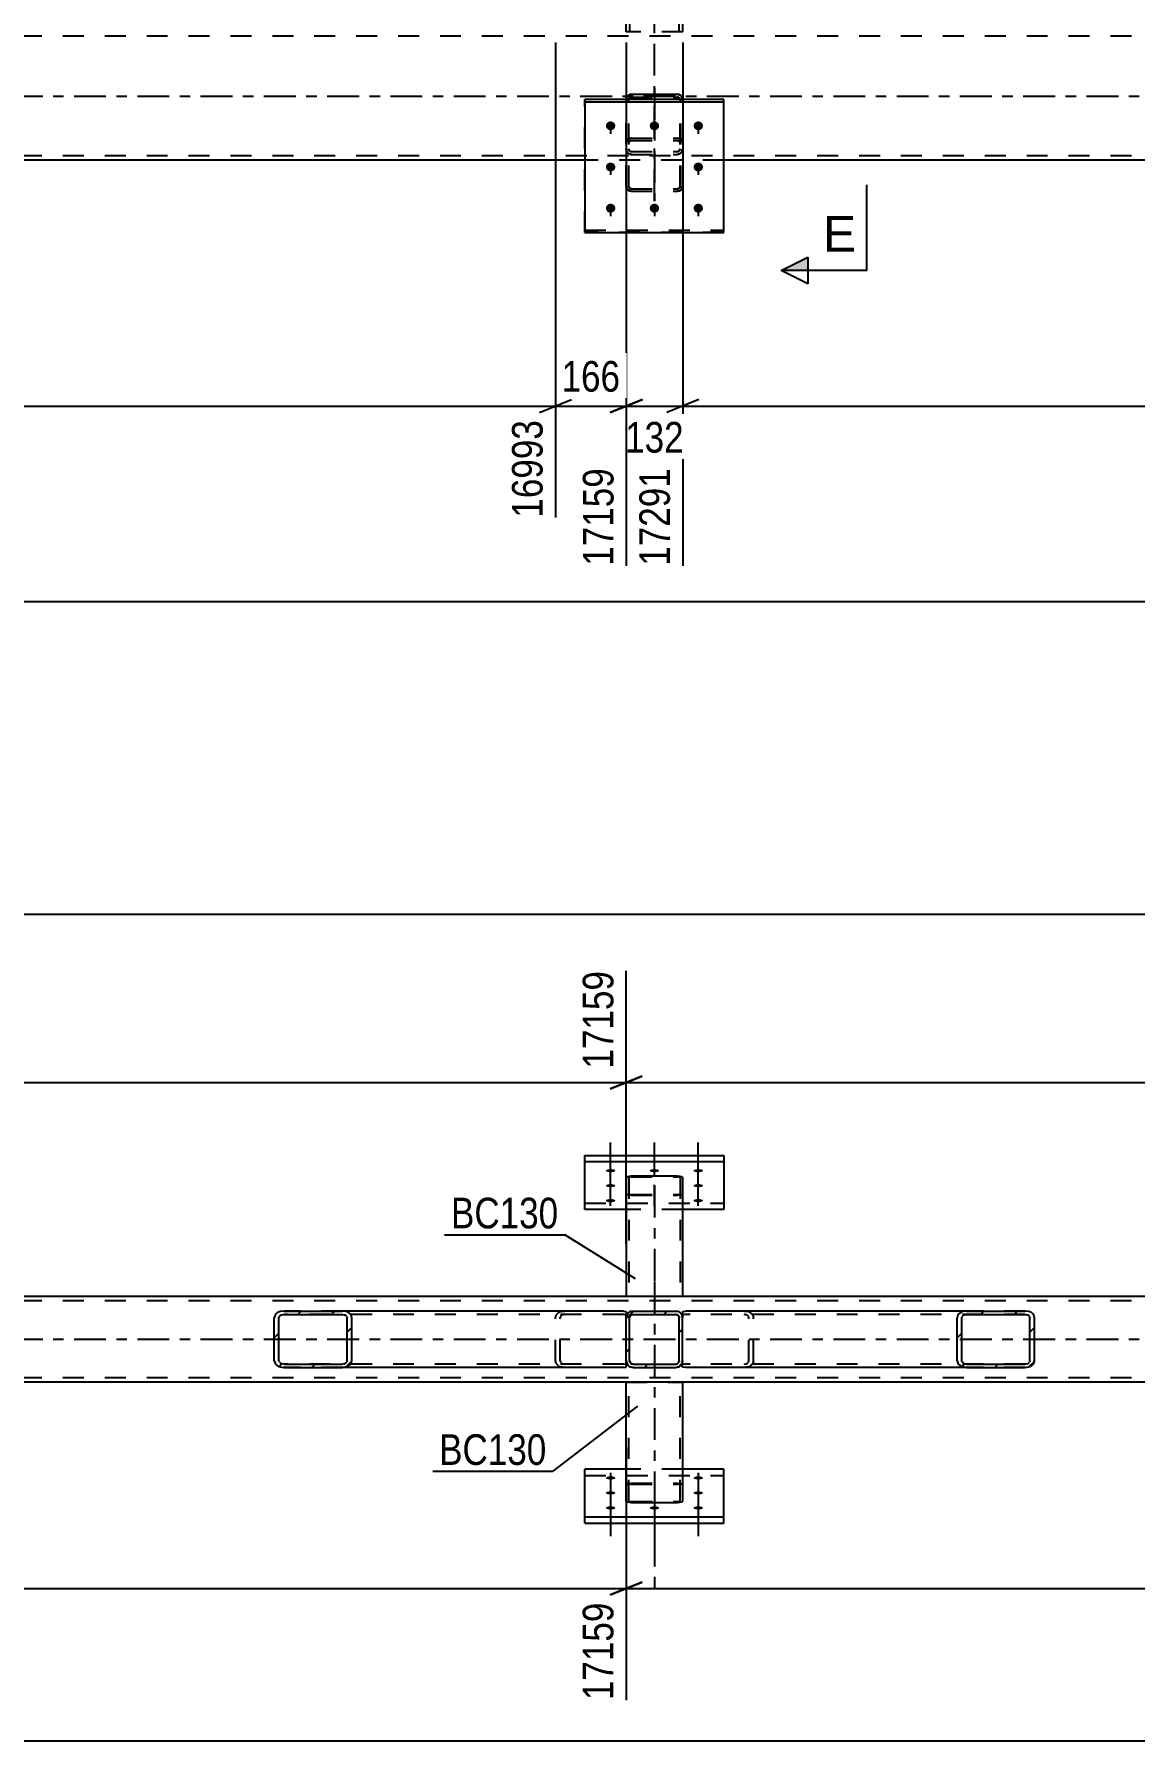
# Model space of a CAD drawing. Header units: millimetres. Extents: x 0 to 1189, y 0 to 841.
# Drawn here: x 651.2 to 754.2, y 390.1 to 549.8 of the extents above; entities that cross this region are included whole.
import ezdxf

# ---------------------------------------------------------------- set-up
doc = ezdxf.new("R2010")
doc.units = ezdxf.units.MM
doc.linetypes.add('DXK_LINE_DOT2', pattern=[3.9198, 1.9599, -1.9599])
doc.linetypes.add('DXK_LINE_DOT3', pattern=[5.9187, 2.979, -0.9799, 0.9799, -0.9799])
doc.styles.add('Arial', font='ARIAL.TTF', dxfattribs={"height": 0.2})
doc.styles.add('Arial Narrow', font='ARIALN.TTF', dxfattribs={"height": 0.2})

# ---------------------------------------------------------------- blocks, each defined once
blk = doc.blocks.new('Part-761551702-4803 - 4748')
at = {"color": 7, "linetype": 'DXK_LINE_DOT2'}
for p, q in [((702.77, 531.27), (702.77, 543.71)), ((715.77, 543.71), (702.77, 543.71)), ((702.77, 543.49), (715.77, 543.49)), ((715.77, 531.27), (715.77, 543.71)), ((702.77, 531.49), (715.77, 531.49)), ((715.77, 531.27), (702.77, 531.27))]:
    blk.add_line(p, q, dxfattribs=at)
blk = doc.blocks.new('Bolt-761551702-4804 - 4748')
at = {"color": 1, "linetype": 'DXK_LINE_DOT2'}
for p, q in [((705.17, 541.63), (705.17, 540.5)), ((709.27, 541.63), (709.27, 540.5)), ((713.37, 541.63), (713.37, 540.5)), ((705.17, 537.78), (705.17, 536.64)), ((713.37, 537.78), (713.37, 536.64)), ((705.17, 533.93), (705.17, 532.79)), ((709.27, 533.93), (709.27, 532.79)), ((713.37, 533.93), (713.37, 532.79))]:
    blk.add_line(p, q, dxfattribs=at)
blk = doc.blocks.new('Bolt-761551702-4825 - 4748')
at = {"linetype": 'Continuous'}
for points in [[(705.17, 541.65), (705.27, 541.64), (705.35, 541.61), (705.43, 541.57), (705.5, 541.51), (705.55, 541.44), (705.59, 541.36), (705.61, 541.28), (705.61, 541.19), (705.59, 541.11), (705.55, 541.03), (705.5, 540.96), (705.43, 540.9), (705.35, 540.86), (705.27, 540.83), (705.17, 540.82), (705.08, 540.83), (704.99, 540.86), (704.91, 540.9), (704.85, 540.96), (704.79, 541.03), (704.76, 541.11), (704.74, 541.19), (704.74, 541.28), (704.76, 541.36), (704.79, 541.44), (704.85, 541.51), (704.91, 541.57), (704.99, 541.61), (705.08, 541.64)], [(709.27, 541.65), (709.37, 541.64), (709.45, 541.61), (709.53, 541.57), (709.6, 541.51), (709.65, 541.44), (709.69, 541.36), (709.71, 541.28), (709.71, 541.19), (709.69, 541.11), (709.65, 541.03), (709.6, 540.96), (709.53, 540.9), (709.45, 540.86), (709.37, 540.83), (709.27, 540.82), (709.18, 540.83), (709.09, 540.86), (709.01, 540.9), (708.95, 540.96), (708.89, 541.03), (708.86, 541.11), (708.84, 541.19), (708.84, 541.28), (708.86, 541.36), (708.89, 541.44), (708.95, 541.51), (709.01, 541.57), (709.09, 541.61), (709.18, 541.64)], [(713.37, 541.65), (713.47, 541.64), (713.55, 541.61), (713.63, 541.57), (713.7, 541.51), (713.75, 541.44), (713.79, 541.36), (713.81, 541.28), (713.81, 541.19), (713.79, 541.11), (713.75, 541.03), (713.7, 540.96), (713.63, 540.9), (713.55, 540.86), (713.47, 540.83), (713.37, 540.82), (713.28, 540.83), (713.19, 540.86), (713.11, 540.9), (713.05, 540.96), (712.99, 541.03), (712.96, 541.11), (712.94, 541.19), (712.94, 541.28), (712.96, 541.36), (712.99, 541.44), (713.05, 541.51), (713.11, 541.57), (713.19, 541.61), (713.28, 541.64)], [(705.17, 537.79), (705.27, 537.79), (705.35, 537.76), (705.43, 537.72), (705.5, 537.66), (705.55, 537.59), (705.59, 537.51), (705.61, 537.42), (705.61, 537.34), (705.59, 537.25), (705.55, 537.17), (705.5, 537.1), (705.43, 537.05), (705.35, 537), (705.27, 536.98), (705.17, 536.97), (705.08, 536.98), (704.99, 537), (704.91, 537.05), (704.85, 537.1), (704.79, 537.17), (704.76, 537.25), (704.74, 537.34), (704.74, 537.42), (704.76, 537.51), (704.79, 537.59), (704.85, 537.66), (704.91, 537.72), (704.99, 537.76), (705.08, 537.79)], [(713.37, 537.79), (713.47, 537.79), (713.55, 537.76), (713.63, 537.72), (713.7, 537.66), (713.75, 537.59), (713.79, 537.51), (713.81, 537.42), (713.81, 537.34), (713.79, 537.25), (713.75, 537.17), (713.7, 537.1), (713.63, 537.05), (713.55, 537), (713.47, 536.98), (713.37, 536.97), (713.28, 536.98), (713.19, 537), (713.11, 537.05), (713.05, 537.1), (712.99, 537.17), (712.96, 537.25), (712.94, 537.34), (712.94, 537.42), (712.96, 537.51), (712.99, 537.59), (713.05, 537.66), (713.11, 537.72), (713.19, 537.76), (713.28, 537.79)], [(705.17, 533.94), (705.27, 533.93), (705.35, 533.91), (705.43, 533.86), (705.5, 533.81), (705.55, 533.74), (705.59, 533.66), (705.61, 533.57), (705.61, 533.49), (705.59, 533.4), (705.55, 533.32), (705.5, 533.25), (705.43, 533.19), (705.35, 533.15), (705.27, 533.12), (705.17, 533.12), (705.08, 533.12), (704.99, 533.15), (704.91, 533.19), (704.85, 533.25), (704.79, 533.32), (704.76, 533.4), (704.74, 533.49), (704.74, 533.57), (704.76, 533.66), (704.79, 533.74), (704.85, 533.81), (704.91, 533.86), (704.99, 533.91), (705.08, 533.93)], [(709.27, 533.94), (709.37, 533.93), (709.45, 533.91), (709.53, 533.86), (709.6, 533.81), (709.65, 533.74), (709.69, 533.66), (709.71, 533.57), (709.71, 533.49), (709.69, 533.4), (709.65, 533.32), (709.6, 533.25), (709.53, 533.19), (709.45, 533.15), (709.37, 533.12), (709.27, 533.12), (709.18, 533.12), (709.09, 533.15), (709.01, 533.19), (708.95, 533.25), (708.89, 533.32), (708.86, 533.4), (708.84, 533.49), (708.84, 533.57), (708.86, 533.66), (708.89, 533.74), (708.95, 533.81), (709.01, 533.86), (709.09, 533.91), (709.18, 533.93)], [(713.37, 533.94), (713.47, 533.93), (713.55, 533.91), (713.63, 533.86), (713.7, 533.81), (713.75, 533.74), (713.79, 533.66), (713.81, 533.57), (713.81, 533.49), (713.79, 533.4), (713.75, 533.32), (713.7, 533.25), (713.63, 533.19), (713.55, 533.15), (713.47, 533.12), (713.37, 533.12), (713.28, 533.12), (713.19, 533.15), (713.11, 533.19), (713.05, 533.25), (712.99, 533.32), (712.96, 533.4), (712.94, 533.49), (712.94, 533.57), (712.96, 533.66), (712.99, 533.74), (713.05, 533.81), (713.11, 533.86), (713.19, 533.91), (713.28, 533.93)]]:
    blk.add_hatch(color=1, dxfattribs=at).paths.add_polyline_path(points)
at = {"color": 1, "linetype": 'Continuous'}
for p, q in [((705.17, 541.63), (705.17, 540.5)), ((709.27, 541.63), (709.27, 540.5)), ((713.37, 541.63), (713.37, 540.5)), ((705.17, 537.78), (705.17, 536.64)), ((713.37, 537.78), (713.37, 536.64)), ((705.17, 533.93), (705.17, 532.79)), ((709.27, 533.93), (709.27, 532.79)), ((713.37, 533.93), (713.37, 532.79))]:
    blk.add_line(p, q, dxfattribs=at)
blk = doc.blocks.new('Part-761551702-4835 - 4748')
at = {"color": 7, "linetype": 'DXK_LINE_DOT3'}
blk.add_line((709.27, 544.8), (709.27, 534.18), dxfattribs=at)
at = {"color": 7, "linetype": 'DXK_LINE_DOT2'}
for p, q in [((706.63, 543.67), (706.64, 543.71)), ((706.63, 535.57), (706.63, 543.67)), ((706.89, 543.77), (706.87, 543.67)), ((706.87, 535.57), (706.87, 543.67)), ((706.94, 543.86), (706.89, 543.77)), ((707.02, 543.91), (706.94, 543.86)), ((707.11, 543.93), (707.02, 543.91)), ((707.11, 543.93), (711.43, 543.93)), ((711.53, 543.91), (711.43, 543.93)), ((711.6, 543.86), (711.53, 543.91)), ((711.66, 543.77), (711.6, 543.86)), ((711.67, 543.67), (711.66, 543.77)), ((711.67, 535.57), (711.67, 543.67)), ((711.91, 543.71), (711.91, 543.67)), ((711.91, 535.57), (711.91, 543.67)), ((706.67, 539.8), (706.63, 539.63)), ((706.77, 539.95), (706.67, 539.8)), ((706.93, 540.05), (706.77, 539.95)), ((706.87, 539.63), (706.89, 539.72)), ((706.89, 539.72), (706.94, 539.79)), ((707.11, 540.08), (706.93, 540.05)), ((706.94, 539.79), (707.02, 539.84)), ((707.02, 539.84), (707.11, 539.86)), ((707.11, 540.08), (711.43, 540.08)), ((707.11, 539.86), (711.43, 539.86)), ((711.62, 540.05), (711.43, 540.08)), ((711.43, 539.86), (711.53, 539.84)), ((711.53, 539.84), (711.6, 539.79)), ((711.6, 539.79), (711.66, 539.72)), ((711.77, 539.95), (711.62, 540.05)), ((711.66, 539.72), (711.67, 539.63)), ((711.88, 539.8), (711.77, 539.95)), ((711.91, 539.63), (711.88, 539.8)), ((706.67, 538.88), (706.63, 539.08)), ((706.87, 539.08), (706.89, 538.98)), ((706.89, 538.98), (706.94, 538.9)), ((707.11, 538.57), (706.93, 538.61)), ((706.94, 538.9), (707.02, 538.84)), ((707.02, 538.84), (707.11, 538.82)), ((707.11, 538.82), (711.43, 538.82)), ((707.11, 538.57), (711.43, 538.57)), ((711.43, 538.82), (711.53, 538.84)), ((711.62, 538.61), (711.43, 538.57)), ((711.53, 538.84), (711.6, 538.9)), ((711.6, 538.9), (711.66, 538.98)), ((711.66, 538.98), (711.67, 539.08)), ((711.91, 539.08), (711.88, 538.88)), ((706.63, 535.57), (706.67, 535.4)), ((706.67, 535.4), (706.77, 535.25)), ((706.77, 535.25), (706.93, 535.15)), ((706.89, 535.48), (706.87, 535.57)), ((706.94, 535.41), (706.89, 535.48)), ((706.93, 535.15), (707.11, 535.12)), ((707.02, 535.36), (706.94, 535.41)), ((707.11, 535.35), (707.02, 535.36)), ((707.11, 535.35), (711.43, 535.35)), ((707.11, 535.12), (711.43, 535.12)), ((711.53, 535.36), (711.43, 535.35)), ((711.43, 535.12), (711.62, 535.15)), ((711.6, 535.41), (711.53, 535.36)), ((711.66, 535.48), (711.6, 535.41)), ((711.62, 535.15), (711.77, 535.25)), ((711.67, 535.57), (711.66, 535.48)), ((711.77, 535.25), (711.88, 535.4)), ((711.88, 535.4), (711.91, 535.57))]:
    blk.add_line(p, q, dxfattribs=at)
at = {"color": 2, "linetype": 'Continuous'}
for p, q in [((706.64, 543.71), (706.67, 543.87)), ((706.93, 544.15), (707.11, 544.19)), ((707.11, 544.19), (711.43, 544.19)), ((711.43, 544.19), (711.62, 544.15)), ((711.88, 543.87), (711.91, 543.71))]:
    blk.add_line(p, q, dxfattribs=at)
for centre, start, end in [((707.13, 543.69), 114.32, 159.2417), ((711.41, 543.69), 20.7583, 65.68)]:
    blk.add_arc(centre, 0.496, start, end, dxfattribs=at)
at = {"color": 7, "linetype": 'DXK_LINE_DOT2'}
for centre, start, end in [((707.13, 539.06), 200.7583, 245.68), ((711.41, 539.06), 294.32, 339.2417)]:
    blk.add_arc(centre, 0.496, start, end, dxfattribs=at)
blk = doc.blocks.new('Part-761551702-4836 - 4748')
at = {"color": 7, "linetype": 'DXK_LINE_DOT3'}
blk.add_line((709.27, 534.18), (709.27, 544.8), dxfattribs=at)
at = {"color": 7, "linetype": 'DXK_LINE_DOT2'}
for p, q in [((706.67, 543.87), (706.63, 543.67)), ((706.63, 535.57), (706.63, 543.67)), ((706.87, 543.67), (706.89, 543.77)), ((706.87, 535.57), (706.87, 543.67)), ((706.89, 543.77), (706.94, 543.86)), ((707.11, 544.19), (706.93, 544.15)), ((706.94, 543.86), (707.02, 543.91)), ((707.02, 543.91), (707.11, 543.93)), ((707.11, 544.19), (711.43, 544.19)), ((707.11, 543.93), (711.43, 543.93)), ((711.62, 544.15), (711.43, 544.19)), ((711.43, 543.93), (711.53, 543.91)), ((711.53, 543.91), (711.6, 543.86)), ((711.6, 543.86), (711.66, 543.77)), ((711.66, 543.77), (711.67, 543.67)), ((711.67, 535.57), (711.67, 543.67)), ((711.91, 543.67), (711.88, 543.87)), ((711.91, 535.57), (711.91, 543.67)), ((706.63, 539.63), (706.67, 539.8)), ((706.67, 539.8), (706.77, 539.95)), ((706.77, 539.95), (706.93, 540.05)), ((706.89, 539.72), (706.87, 539.63)), ((706.94, 539.79), (706.89, 539.72)), ((706.93, 540.05), (707.11, 540.08)), ((707.02, 539.84), (706.94, 539.79)), ((707.11, 539.86), (707.02, 539.84)), ((707.11, 540.08), (711.43, 540.08)), ((707.11, 539.86), (711.43, 539.86)), ((711.43, 540.08), (711.62, 540.05)), ((711.53, 539.84), (711.43, 539.86)), ((711.6, 539.79), (711.53, 539.84)), ((711.66, 539.72), (711.6, 539.79)), ((711.62, 540.05), (711.77, 539.95)), ((711.67, 539.63), (711.66, 539.72)), ((711.77, 539.95), (711.88, 539.8)), ((711.88, 539.8), (711.91, 539.63)), ((706.63, 539.08), (706.67, 538.88)), ((706.89, 538.98), (706.87, 539.08)), ((706.94, 538.9), (706.89, 538.98)), ((706.93, 538.61), (707.11, 538.57)), ((707.02, 538.84), (706.94, 538.9)), ((707.11, 538.82), (707.02, 538.84)), ((707.11, 538.82), (711.43, 538.82)), ((707.11, 538.57), (711.43, 538.57)), ((711.53, 538.84), (711.43, 538.82)), ((711.43, 538.57), (711.62, 538.61)), ((711.6, 538.9), (711.53, 538.84)), ((711.66, 538.98), (711.6, 538.9)), ((711.67, 539.08), (711.66, 538.98)), ((711.88, 538.88), (711.91, 539.08)), ((706.67, 535.4), (706.63, 535.57)), ((706.77, 535.25), (706.67, 535.4)), ((706.93, 535.15), (706.77, 535.25)), ((706.87, 535.57), (706.89, 535.48)), ((706.89, 535.48), (706.94, 535.41)), ((707.11, 535.12), (706.93, 535.15)), ((706.94, 535.41), (707.02, 535.36)), ((707.02, 535.36), (707.11, 535.34)), ((707.11, 535.34), (711.43, 535.34)), ((707.11, 535.12), (711.43, 535.12)), ((711.43, 535.34), (711.53, 535.36)), ((711.62, 535.15), (711.43, 535.12)), ((711.53, 535.36), (711.6, 535.41)), ((711.6, 535.41), (711.66, 535.48)), ((711.77, 535.25), (711.62, 535.15)), ((711.66, 535.48), (711.67, 535.57)), ((711.88, 535.4), (711.77, 535.25)), ((711.91, 535.57), (711.88, 535.4))]:
    blk.add_line(p, q, dxfattribs=at)
for centre, start, end in [((707.13, 543.69), 114.3199, 159.2417), ((711.41, 543.69), 20.7583, 65.6801), ((707.13, 539.06), 200.7583, 245.6801), ((711.41, 539.06), 294.3199, 339.2417)]:
    blk.add_arc(centre, 0.496, start, end, dxfattribs=at)
blk = doc.blocks.new('Part-761551702-4839 - 4748')
at = {"color": 2, "linetype": 'Continuous'}
for p, q in [((715.77, 543.71), (702.77, 543.71)), ((702.77, 543.71), (702.77, 531.27)), ((702.77, 543.49), (715.77, 543.49)), ((715.77, 531.27), (715.77, 543.71)), ((702.77, 531.27), (715.77, 531.27))]:
    blk.add_line(p, q, dxfattribs=at)
at = {"color": 7, "linetype": 'DXK_LINE_DOT2'}
blk.add_line((702.77, 531.49), (715.77, 531.49), dxfattribs=at)
blk = doc.blocks.new('Part-761551702-4982 - 4748')
at = {"color": 7, "linetype": 'DXK_LINE_DOT3'}
blk.add_line((709.28, 540.02), (709.28, 675.62), dxfattribs=at)
at = {"color": 7, "linetype": 'DXK_LINE_DOT2'}
for p, q in [((711.92, 665.62), (706.64, 665.62)), ((706.64, 664.96), (706.64, 665.62)), ((706.96, 550.02), (706.96, 665.62)), ((711.6, 550.02), (711.6, 665.62)), ((711.92, 664.96), (711.92, 665.62)), ((706.64, 550.02), (706.64, 550.68)), ((711.92, 550.02), (706.64, 550.02)), ((711.92, 550.02), (711.92, 550.68))]:
    blk.add_line(p, q, dxfattribs=at)
at = {"color": 2, "linetype": 'Continuous'}
for p, q in [((706.64, 550.68), (706.64, 664.96)), ((711.92, 550.68), (711.92, 664.96))]:
    blk.add_line(p, q, dxfattribs=at)
blk = doc.blocks.new('Part-761551702-5098 - 4748')
at = {"color": 7, "linetype": 'DXK_LINE_DOT2'}
for p, q in [((1028.28, 549.62), (98.63, 549.62)), ((1028.28, 538.42), (98.63, 538.42)), ((715.77, 538.02), (702.77, 538.02))]:
    blk.add_line(p, q, dxfattribs=at)
at = {"color": 7, "linetype": 'DXK_LINE_DOT3'}
blk.add_line((98.63, 544.02), (1028.28, 544.02), dxfattribs=at)
at = {"color": 2, "linetype": 'Continuous'}
for p, q in [((702.77, 538.02), (475.78, 538.02)), ((942.78, 538.02), (715.77, 538.02))]:
    blk.add_line(p, q, dxfattribs=at)
blk = doc.blocks.new('Part-761551702-3608 - 3599')
at = {"color": 7, "linetype": 'DXK_LINE_DOT3'}
blk.add_line((709.27, 433.11), (709.27, 403.94), dxfattribs=at)
at = {"color": 2, "linetype": 'Continuous'}
for p, q in [((706.63, 412.6), (706.63, 423.71)), ((711.91, 423.71), (711.91, 412.6)), ((706.67, 412.54), (706.63, 412.6)), ((706.77, 412.48), (706.67, 412.54)), ((706.93, 412.45), (706.77, 412.48)), ((707.11, 412.43), (706.93, 412.45)), ((707.11, 412.43), (711.43, 412.43)), ((711.62, 412.45), (711.43, 412.43)), ((711.77, 412.48), (711.62, 412.45)), ((711.88, 412.54), (711.77, 412.48)), ((711.91, 412.6), (711.88, 412.54))]:
    blk.add_line(p, q, dxfattribs=at)
at = {"color": 7, "linetype": 'DXK_LINE_DOT2'}
for p, q in [((706.63, 423.71), (711.91, 423.71)), ((706.87, 412.6), (706.87, 423.71)), ((711.67, 412.6), (711.67, 423.71)), ((706.63, 414.08), (706.67, 414.14)), ((706.67, 414.14), (706.77, 414.19)), ((706.77, 414.19), (706.93, 414.23)), ((706.89, 414.11), (706.87, 414.08)), ((706.94, 414.13), (706.89, 414.11)), ((706.93, 414.23), (707.11, 414.24)), ((707.02, 414.15), (706.94, 414.13)), ((707.11, 414.16), (707.02, 414.15)), ((707.11, 414.24), (711.43, 414.24)), ((707.11, 414.16), (711.43, 414.16)), ((711.43, 414.24), (711.62, 414.23)), ((711.52, 414.15), (711.43, 414.16)), ((711.6, 414.13), (711.52, 414.15)), ((711.6, 414.13), (711.62, 414.13)), ((711.62, 414.23), (711.77, 414.19)), ((711.62, 414.13), (711.65, 414.11)), ((711.67, 414.08), (711.65, 414.11)), ((711.77, 414.19), (711.88, 414.14)), ((711.88, 414.14), (711.91, 414.08)), ((706.87, 412.6), (706.89, 412.57)), ((706.89, 412.57), (706.94, 412.54)), ((706.94, 412.54), (707.02, 412.52)), ((707.02, 412.52), (707.11, 412.52)), ((707.11, 412.52), (711.43, 412.52)), ((711.43, 412.52), (711.52, 412.52)), ((711.52, 412.52), (711.6, 412.54)), ((711.6, 412.54), (711.65, 412.57)), ((711.65, 412.57), (711.67, 412.6))]:
    blk.add_line(p, q, dxfattribs=at)
blk = doc.blocks.new('Part-761551702-3737 - 3599')
at = {"color": 2, "linetype": 'Continuous'}
for p, q in [((1023.48, 431.71), (98.63, 431.71)), ((1023.48, 423.71), (98.63, 423.71))]:
    blk.add_line(p, q, dxfattribs=at)
at = {"color": 7, "linetype": 'DXK_LINE_DOT2'}
for p, q in [((1028.28, 431.31), (98.63, 431.31)), ((1028.28, 424.11), (98.63, 424.11))]:
    blk.add_line(p, q, dxfattribs=at)
at = {"color": 7, "linetype": 'DXK_LINE_DOT3'}
blk.add_line((98.63, 427.71), (1028.28, 427.71), dxfattribs=at)
blk = doc.blocks.new('Bolt-761551702-3647 - 3599')
at = {"linetype": 'Continuous'}
for points in [[(705.17, 443.64), (705.26, 443.63), (705.35, 443.62), (705.43, 443.61), (705.5, 443.59), (705.55, 443.56), (705.59, 443.53), (705.61, 443.5), (705.61, 443.47), (705.59, 443.44), (705.55, 443.41), (705.5, 443.39), (705.43, 443.36), (705.35, 443.35), (705.26, 443.34), (705.17, 443.34), (705.08, 443.34), (704.99, 443.35), (704.91, 443.36), (704.85, 443.39), (704.79, 443.41), (704.75, 443.44), (704.74, 443.47), (704.74, 443.5), (704.75, 443.53), (704.79, 443.56), (704.85, 443.59), (704.91, 443.61), (704.99, 443.62), (705.08, 443.63)], [(709.27, 443.64), (709.36, 443.63), (709.45, 443.62), (709.53, 443.61), (709.6, 443.59), (709.65, 443.56), (709.69, 443.53), (709.71, 443.5), (709.71, 443.47), (709.69, 443.44), (709.65, 443.41), (709.6, 443.39), (709.53, 443.36), (709.45, 443.35), (709.36, 443.34), (709.27, 443.34), (709.18, 443.34), (709.09, 443.35), (709.01, 443.36), (708.95, 443.39), (708.89, 443.41), (708.85, 443.44), (708.84, 443.47), (708.84, 443.5), (708.85, 443.53), (708.89, 443.56), (708.95, 443.59), (709.01, 443.61), (709.09, 443.62), (709.18, 443.63)], [(713.37, 443.64), (713.46, 443.63), (713.55, 443.62), (713.63, 443.61), (713.7, 443.59), (713.75, 443.56), (713.79, 443.53), (713.81, 443.5), (713.81, 443.47), (713.79, 443.44), (713.75, 443.41), (713.7, 443.39), (713.63, 443.36), (713.55, 443.35), (713.46, 443.34), (713.37, 443.34), (713.28, 443.34), (713.19, 443.35), (713.11, 443.36), (713.05, 443.39), (712.99, 443.41), (712.95, 443.44), (712.94, 443.47), (712.94, 443.5), (712.95, 443.53), (712.99, 443.56), (713.05, 443.59), (713.11, 443.61), (713.19, 443.62), (713.28, 443.63)], [(705.17, 442.23), (705.26, 442.23), (705.35, 442.22), (705.43, 442.21), (705.5, 442.18), (705.55, 442.16), (705.59, 442.13), (705.61, 442.1), (705.61, 442.07), (705.59, 442.04), (705.55, 442.01), (705.5, 441.98), (705.43, 441.96), (705.35, 441.95), (705.26, 441.94), (705.17, 441.93), (705.08, 441.94), (704.99, 441.95), (704.91, 441.96), (704.85, 441.98), (704.79, 442.01), (704.75, 442.04), (704.74, 442.07), (704.74, 442.1), (704.75, 442.13), (704.79, 442.16), (704.85, 442.18), (704.91, 442.21), (704.99, 442.22), (705.08, 442.23)], [(705.17, 440.83), (705.26, 440.83), (705.35, 440.82), (705.43, 440.8), (705.5, 440.78), (705.55, 440.76), (705.59, 440.73), (705.61, 440.7), (705.61, 440.67), (705.59, 440.63), (705.55, 440.61), (705.5, 440.58), (705.43, 440.56), (705.35, 440.54), (705.26, 440.53), (705.17, 440.53), (705.08, 440.53), (704.99, 440.54), (704.91, 440.56), (704.85, 440.58), (704.79, 440.61), (704.75, 440.63), (704.74, 440.67), (704.74, 440.7), (704.75, 440.73), (704.79, 440.76), (704.85, 440.78), (704.91, 440.8), (704.99, 440.82), (705.08, 440.83)], [(713.37, 442.23), (713.46, 442.23), (713.55, 442.22), (713.63, 442.21), (713.7, 442.18), (713.75, 442.16), (713.79, 442.13), (713.81, 442.1), (713.81, 442.07), (713.79, 442.04), (713.75, 442.01), (713.7, 441.98), (713.63, 441.96), (713.55, 441.95), (713.46, 441.94), (713.37, 441.93), (713.28, 441.94), (713.19, 441.95), (713.11, 441.96), (713.05, 441.98), (712.99, 442.01), (712.95, 442.04), (712.94, 442.07), (712.94, 442.1), (712.95, 442.13), (712.99, 442.16), (713.05, 442.18), (713.11, 442.21), (713.19, 442.22), (713.28, 442.23)], [(713.37, 440.83), (713.46, 440.83), (713.55, 440.82), (713.63, 440.8), (713.7, 440.78), (713.75, 440.76), (713.79, 440.73), (713.81, 440.7), (713.81, 440.67), (713.79, 440.63), (713.75, 440.61), (713.7, 440.58), (713.63, 440.56), (713.55, 440.54), (713.46, 440.53), (713.37, 440.53), (713.28, 440.53), (713.19, 440.54), (713.11, 440.56), (713.05, 440.58), (712.99, 440.61), (712.95, 440.63), (712.94, 440.67), (712.94, 440.7), (712.95, 440.73), (712.99, 440.76), (713.05, 440.78), (713.11, 440.8), (713.19, 440.82), (713.28, 440.83)]]:
    blk.add_hatch(color=1, dxfattribs=at).paths.add_polyline_path(points)
at = {"color": 1, "linetype": 'Continuous'}
for p, q in [((705.17, 443), (705.17, 446.12)), ((709.27, 443), (709.27, 446.12)), ((713.37, 443), (713.37, 446.12)), ((705.17, 441.59), (705.17, 444.71)), ((713.37, 441.59), (713.37, 444.71)), ((705.17, 440.19), (705.17, 443.31)), ((713.37, 440.19), (713.37, 443.31))]:
    blk.add_line(p, q, dxfattribs=at)
at = {"color": 1, "linetype": 'DXK_LINE_DOT2'}
blk.add_line((709.27, 440.19), (709.27, 443.31), dxfattribs=at)
blk = doc.blocks.new('Part-761551702-3648 - 3599')
at = {"color": 2, "linetype": 'Continuous'}
for p, q in [((702.77, 439.86), (702.77, 444.91)), ((702.77, 444.91), (715.77, 444.91)), ((715.77, 444.31), (702.77, 444.31)), ((715.77, 444.91), (715.77, 439.86)), ((706.63, 439.86), (702.77, 439.86)), ((715.77, 439.86), (711.91, 439.86))]:
    blk.add_line(p, q, dxfattribs=at)
at = {"color": 7, "linetype": 'DXK_LINE_DOT2'}
for p, q in [((702.77, 440.46), (715.77, 440.46)), ((711.91, 439.86), (706.63, 439.86))]:
    blk.add_line(p, q, dxfattribs=at)
blk = doc.blocks.new('Bolt-761551702-3654 - 3599')
at = {"linetype": 'Continuous'}
for points in [[(705.17, 414.59), (705.08, 414.59), (704.99, 414.6), (704.91, 414.62), (704.85, 414.64), (704.79, 414.66), (704.75, 414.69), (704.74, 414.72), (704.74, 414.75), (704.75, 414.79), (704.79, 414.81), (704.85, 414.84), (704.91, 414.86), (704.99, 414.88), (705.08, 414.89), (705.17, 414.89), (705.26, 414.89), (705.35, 414.88), (705.43, 414.86), (705.5, 414.84), (705.55, 414.81), (705.59, 414.79), (705.61, 414.75), (705.61, 414.72), (705.59, 414.69), (705.55, 414.66), (705.5, 414.64), (705.43, 414.62), (705.35, 414.6), (705.26, 414.59)], [(713.37, 414.59), (713.28, 414.59), (713.19, 414.6), (713.11, 414.62), (713.05, 414.64), (712.99, 414.66), (712.95, 414.69), (712.94, 414.72), (712.94, 414.75), (712.95, 414.79), (712.99, 414.81), (713.05, 414.84), (713.11, 414.86), (713.19, 414.88), (713.28, 414.89), (713.37, 414.89), (713.46, 414.89), (713.55, 414.88), (713.63, 414.86), (713.7, 414.84), (713.75, 414.81), (713.79, 414.79), (713.81, 414.75), (713.81, 414.72), (713.79, 414.69), (713.75, 414.66), (713.7, 414.64), (713.63, 414.62), (713.55, 414.6), (713.46, 414.59)], [(705.17, 413.19), (705.08, 413.19), (704.99, 413.2), (704.91, 413.22), (704.85, 413.24), (704.79, 413.26), (704.75, 413.29), (704.74, 413.32), (704.74, 413.35), (704.75, 413.38), (704.79, 413.41), (704.85, 413.44), (704.91, 413.46), (704.99, 413.47), (705.08, 413.48), (705.17, 413.49), (705.26, 413.48), (705.35, 413.47), (705.43, 413.46), (705.5, 413.44), (705.55, 413.41), (705.59, 413.38), (705.61, 413.35), (705.61, 413.32), (705.59, 413.29), (705.55, 413.26), (705.5, 413.24), (705.43, 413.22), (705.35, 413.2), (705.26, 413.19)], [(705.17, 411.78), (705.08, 411.79), (704.99, 411.8), (704.91, 411.81), (704.85, 411.83), (704.79, 411.86), (704.75, 411.89), (704.74, 411.92), (704.74, 411.95), (704.75, 411.98), (704.79, 412.01), (704.85, 412.04), (704.91, 412.06), (704.99, 412.07), (705.08, 412.08), (705.17, 412.09), (705.26, 412.08), (705.35, 412.07), (705.43, 412.06), (705.5, 412.04), (705.55, 412.01), (705.59, 411.98), (705.61, 411.95), (705.61, 411.92), (705.59, 411.89), (705.55, 411.86), (705.5, 411.83), (705.43, 411.81), (705.35, 411.8), (705.26, 411.79)], [(709.27, 411.78), (709.18, 411.79), (709.09, 411.8), (709.01, 411.81), (708.95, 411.83), (708.89, 411.86), (708.85, 411.89), (708.84, 411.92), (708.84, 411.95), (708.85, 411.98), (708.89, 412.01), (708.95, 412.04), (709.01, 412.06), (709.09, 412.07), (709.18, 412.08), (709.27, 412.09), (709.36, 412.08), (709.45, 412.07), (709.53, 412.06), (709.6, 412.04), (709.65, 412.01), (709.69, 411.98), (709.71, 411.95), (709.71, 411.92), (709.69, 411.89), (709.65, 411.86), (709.6, 411.83), (709.53, 411.81), (709.45, 411.8), (709.36, 411.79)], [(713.37, 413.19), (713.28, 413.19), (713.19, 413.2), (713.11, 413.22), (713.05, 413.24), (712.99, 413.26), (712.95, 413.29), (712.94, 413.32), (712.94, 413.35), (712.95, 413.38), (712.99, 413.41), (713.05, 413.44), (713.11, 413.46), (713.19, 413.47), (713.28, 413.48), (713.37, 413.49), (713.46, 413.48), (713.55, 413.47), (713.63, 413.46), (713.7, 413.44), (713.75, 413.41), (713.79, 413.38), (713.81, 413.35), (713.81, 413.32), (713.79, 413.29), (713.75, 413.26), (713.7, 413.24), (713.63, 413.22), (713.55, 413.2), (713.46, 413.19)], [(713.37, 411.78), (713.28, 411.79), (713.19, 411.8), (713.11, 411.81), (713.05, 411.83), (712.99, 411.86), (712.95, 411.89), (712.94, 411.92), (712.94, 411.95), (712.95, 411.98), (712.99, 412.01), (713.05, 412.04), (713.11, 412.06), (713.19, 412.07), (713.28, 412.08), (713.37, 412.09), (713.46, 412.08), (713.55, 412.07), (713.63, 412.06), (713.7, 412.04), (713.75, 412.01), (713.79, 411.98), (713.81, 411.95), (713.81, 411.92), (713.79, 411.89), (713.75, 411.86), (713.7, 411.83), (713.63, 411.81), (713.55, 411.8), (713.46, 411.79)]]:
    blk.add_hatch(color=1, dxfattribs=at).paths.add_polyline_path(points)
at = {"color": 1, "linetype": 'Continuous'}
for p, q in [((705.17, 415.23), (705.17, 412.11)), ((713.37, 415.23), (713.37, 412.11)), ((705.17, 413.83), (705.17, 410.71)), ((713.37, 413.83), (713.37, 410.71)), ((705.17, 412.42), (705.17, 409.3)), ((709.27, 412.42), (709.27, 409.3)), ((713.37, 412.42), (713.37, 409.3))]:
    blk.add_line(p, q, dxfattribs=at)
at = {"color": 1, "linetype": 'DXK_LINE_DOT2'}
blk.add_line((709.27, 415.23), (709.27, 412.11), dxfattribs=at)
blk = doc.blocks.new('Part-761551702-3662 - 3599')
at = {"color": 2, "linetype": 'Continuous'}
for p, q in [((706.63, 442.82), (706.67, 442.89)), ((706.63, 442.82), (706.63, 431.71)), ((706.67, 442.89), (706.77, 442.94)), ((706.77, 442.94), (706.93, 442.97)), ((706.93, 442.97), (707.11, 442.99)), ((707.11, 442.99), (711.43, 442.99)), ((711.43, 442.99), (711.62, 442.97)), ((711.62, 442.97), (711.77, 442.94)), ((711.77, 442.94), (711.88, 442.89)), ((711.88, 442.89), (711.91, 442.82)), ((711.91, 442.82), (711.91, 431.71))]:
    blk.add_line(p, q, dxfattribs=at)
at = {"color": 7, "linetype": 'DXK_LINE_DOT2'}
for p, q in [((706.89, 442.85), (706.87, 442.82)), ((706.87, 442.82), (706.87, 431.71)), ((706.94, 442.88), (706.89, 442.85)), ((707.02, 442.9), (706.94, 442.88)), ((707.11, 442.9), (707.02, 442.9)), ((707.11, 442.9), (711.43, 442.9)), ((711.52, 442.9), (711.43, 442.9)), ((711.6, 442.88), (711.52, 442.9)), ((711.65, 442.85), (711.6, 442.88)), ((711.67, 442.82), (711.65, 442.85)), ((711.67, 442.82), (711.67, 431.71)), ((706.67, 441.28), (706.63, 441.34)), ((706.77, 441.23), (706.67, 441.28)), ((706.93, 441.19), (706.77, 441.23)), ((706.87, 441.34), (706.89, 441.31)), ((706.89, 441.31), (706.94, 441.29)), ((707.11, 441.18), (706.93, 441.19)), ((706.94, 441.29), (707.02, 441.27)), ((707.02, 441.27), (707.11, 441.26)), ((707.11, 441.26), (711.43, 441.26)), ((707.11, 441.18), (711.43, 441.18)), ((711.43, 441.26), (711.52, 441.27)), ((711.62, 441.19), (711.43, 441.18)), ((711.52, 441.27), (711.6, 441.29)), ((711.6, 441.29), (711.62, 441.29)), ((711.62, 441.29), (711.65, 441.31)), ((711.77, 441.23), (711.62, 441.19)), ((711.65, 441.31), (711.67, 441.34)), ((711.88, 441.28), (711.77, 441.23)), ((711.91, 441.34), (711.88, 441.28)), ((711.91, 431.71), (706.63, 431.71))]:
    blk.add_line(p, q, dxfattribs=at)
at = {"color": 7, "linetype": 'DXK_LINE_DOT3'}
blk.add_line((709.27, 442.08), (709.27, 431.71), dxfattribs=at)
blk = doc.blocks.new('Part-761551702-3729 - 3599')
at = {"linetype": 'Continuous'}
h = blk.add_hatch(dxfattribs=at)
h.set_pattern_fill('', scale=0.7, style=0, pattern_type=0)
h.set_pattern_definition([(45, (680.4202, 425.1189), (-1.57154, 1.57154), [])])
h.paths.add_polyline_path([(680.08, 425.07), (680.42, 425.12), (680.71, 425.26), (680.9, 425.47), (680.96, 425.71), (680.96, 429.71), (680.9, 429.96), (680.71, 430.16), (680.42, 430.3), (680.08, 430.35), (674.59, 430.35), (674.26, 430.3), (673.97, 430.16), (673.78, 429.96), (673.71, 429.71), (673.71, 425.71), (673.78, 425.47), (673.97, 425.26), (674.26, 425.12), (674.59, 425.07)])
h.paths.add_polyline_path([(674.42, 425.41), (674.28, 425.48), (674.19, 425.59), (674.15, 425.71), (674.15, 429.71), (674.19, 429.83), (674.28, 429.94), (674.42, 430.01), (674.59, 430.03), (680.08, 430.03), (680.25, 430.01), (680.39, 429.94), (680.49, 429.83), (680.52, 429.71), (680.52, 425.71), (680.49, 425.59), (680.39, 425.48), (680.25, 425.41), (680.08, 425.39), (674.59, 425.39)])
at = {"color": 2, "linetype": 'Continuous'}
for p, q in [((673.78, 429.96), (673.71, 429.71)), ((673.71, 425.71), (673.71, 429.71)), ((674.15, 429.71), (674.19, 429.83)), ((674.15, 425.71), (674.15, 429.71)), ((674.59, 430.35), (674.26, 430.3)), ((674.42, 430.01), (674.59, 430.03)), ((674.59, 430.35), (680.08, 430.35)), ((674.59, 430.03), (680.08, 430.03)), ((706.38, 430.35), (680.08, 430.35)), ((680.42, 430.3), (680.08, 430.35)), ((680.08, 430.03), (680.25, 430.01)), ((680.49, 429.83), (680.52, 429.71)), ((680.52, 425.71), (680.52, 429.71)), ((680.96, 429.71), (680.9, 429.96)), ((680.96, 425.71), (680.96, 429.71)), ((706.38, 430.35), (706.63, 430.31)), ((706.63, 430.31), (706.63, 430.3)), ((706.63, 430.3), (706.63, 430.16)), ((706.63, 430.16), (706.63, 429.71)), ((673.71, 425.71), (673.78, 425.47)), ((674.19, 425.59), (674.15, 425.71)), ((674.26, 425.12), (674.59, 425.07)), ((674.59, 425.39), (674.42, 425.41)), ((674.59, 425.39), (680.08, 425.39)), ((674.59, 425.07), (680.08, 425.07)), ((680.25, 425.41), (680.08, 425.39)), ((680.08, 425.07), (680.42, 425.12)), ((706.38, 425.07), (680.08, 425.07)), ((680.52, 425.71), (680.49, 425.59)), ((680.9, 425.47), (680.96, 425.71)), ((706.38, 425.07), (706.63, 425.11)), ((706.63, 425.11), (706.63, 425.71))]:
    blk.add_line(p, q, dxfattribs=at)
at = {"color": 7, "linetype": 'DXK_LINE_DOT2'}
for p, q in [((680.08, 430.35), (674.59, 430.35)), ((706.38, 430.03), (674.59, 430.03)), ((700.01, 429.71), (700.07, 429.96)), ((700.01, 425.71), (700.01, 429.71)), ((700.48, 429.83), (700.45, 429.71)), ((700.45, 425.71), (700.45, 429.71)), ((700.55, 430.3), (700.89, 430.35)), ((700.89, 430.03), (700.72, 430.01)), ((706.55, 430.01), (706.38, 430.03)), ((706.63, 429.96), (706.55, 430.01)), ((706.63, 430.31), (706.63, 430.31)), ((706.63, 430.16), (706.63, 429.96)), ((706.63, 425.71), (706.63, 429.96)), ((706.38, 425.39), (674.59, 425.39)), ((680.08, 425.07), (674.59, 425.07)), ((700.07, 425.47), (700.01, 425.71)), ((700.45, 425.71), (700.48, 425.59)), ((700.89, 425.07), (700.55, 425.12)), ((700.72, 425.41), (700.89, 425.39)), ((706.38, 425.39), (706.55, 425.41)), ((706.55, 425.41), (706.63, 425.46))]:
    blk.add_line(p, q, dxfattribs=at)
at = {"color": 2, "linetype": 'Continuous'}
for centre, radius, start, end in [((674.46, 429.53), 0.802, 104.5547, 147.5895), ((674.53, 429.62), 0.401, 104.5547, 147.5895), ((680.15, 429.62), 0.401, 32.4105, 75.4453), ((680.22, 429.53), 0.802, 32.4105, 75.4453), ((674.46, 425.9), 0.802, 212.4105, 255.4453), ((674.53, 425.8), 0.401, 212.4105, 255.4453), ((680.15, 425.8), 0.401, 284.5547, 327.5895), ((680.22, 425.9), 0.802, 284.5547, 327.5895)]:
    blk.add_arc(centre, radius, start, end, dxfattribs=at)
at = {"color": 7, "linetype": 'DXK_LINE_DOT2'}
for centre, radius, start, end in [((700.75, 429.53), 0.802, 104.5547, 147.5895), ((700.82, 429.62), 0.401, 104.5547, 147.5895), ((700.75, 425.9), 0.802, 212.4105, 255.4453), ((700.82, 425.8), 0.401, 212.4105, 255.4453)]:
    blk.add_arc(centre, radius, start, end, dxfattribs=at)
blk = doc.blocks.new('Part-761551702-3808 - 3599')
at = {"linetype": 'Continuous'}
h = blk.add_hatch(dxfattribs=at)
h.set_pattern_fill('', scale=0.7, style=0, pattern_type=0)
h.set_pattern_definition([(45, (711.5194, 425.1189), (-1.57154, 1.57154), [])])
h.paths.add_polyline_path([(711.27, 425.07), (711.52, 425.12), (711.73, 425.26), (711.87, 425.47), (711.91, 425.71), (711.91, 429.71), (711.87, 429.96), (711.73, 430.16), (711.52, 430.3), (711.27, 430.35), (707.27, 430.35), (707.03, 430.3), (706.82, 430.16), (706.68, 429.96), (706.63, 429.71), (706.63, 425.71), (706.68, 425.47), (706.82, 425.26), (707.03, 425.12), (707.27, 425.07)])
h.paths.add_polyline_path([(707.15, 425.41), (707.05, 425.48), (706.98, 425.59), (706.95, 425.71), (706.95, 429.71), (706.98, 429.83), (707.05, 429.94), (707.15, 430.01), (707.27, 430.03), (711.27, 430.03), (711.4, 430.01), (711.5, 429.94), (711.57, 429.83), (711.59, 429.71), (711.59, 425.71), (711.57, 425.59), (711.5, 425.48), (711.4, 425.41), (711.27, 425.39), (707.27, 425.39)])
at = {"color": 7, "linetype": 'DXK_LINE_DOT2'}
for p, q in [((706.63, 429.71), (706.68, 429.96)), ((706.63, 425.71), (706.63, 429.71)), ((706.98, 429.83), (706.95, 429.71)), ((706.95, 425.71), (706.95, 429.71)), ((707.03, 430.3), (707.27, 430.35)), ((707.27, 430.03), (707.15, 430.01)), ((707.27, 430.35), (711.27, 430.35)), ((707.27, 430.03), (711.27, 430.03)), ((711.27, 430.35), (711.52, 430.3)), ((711.4, 430.01), (711.27, 430.03)), ((711.59, 429.71), (711.57, 429.83)), ((711.59, 425.71), (711.59, 429.71)), ((711.87, 429.96), (711.91, 429.71)), ((711.91, 425.71), (711.91, 429.71)), ((706.68, 425.47), (706.63, 425.71)), ((706.95, 425.71), (706.98, 425.59)), ((707.27, 425.07), (707.03, 425.12)), ((707.15, 425.41), (707.27, 425.39)), ((707.27, 425.39), (711.27, 425.39)), ((707.27, 425.07), (711.27, 425.07)), ((711.27, 425.39), (711.4, 425.41)), ((711.52, 425.12), (711.27, 425.07)), ((711.57, 425.59), (711.59, 425.71)), ((711.91, 425.71), (711.87, 425.47))]:
    blk.add_line(p, q, dxfattribs=at)
at = {"color": 2, "linetype": 'Continuous'}
for p, q in [((706.68, 429.96), (706.63, 429.71)), ((706.63, 425.71), (706.63, 429.71)), ((706.95, 429.71), (706.98, 429.83)), ((706.95, 425.71), (706.95, 429.71)), ((707.27, 430.35), (707.03, 430.3)), ((707.15, 430.01), (707.27, 430.03)), ((707.27, 430.35), (711.27, 430.35)), ((707.27, 430.03), (711.27, 430.03)), ((711.52, 430.3), (711.27, 430.35)), ((711.27, 430.03), (711.4, 430.01)), ((711.57, 429.83), (711.59, 429.71)), ((711.59, 425.71), (711.59, 429.71)), ((711.91, 429.71), (711.87, 429.96)), ((711.91, 425.71), (711.91, 429.71)), ((706.63, 425.71), (706.68, 425.47)), ((706.98, 425.59), (706.95, 425.71)), ((707.03, 425.12), (707.27, 425.07)), ((707.27, 425.39), (707.15, 425.41)), ((707.27, 425.39), (711.27, 425.39)), ((707.27, 425.07), (711.27, 425.07)), ((711.4, 425.41), (711.27, 425.39)), ((711.27, 425.07), (711.52, 425.12)), ((711.59, 425.71), (711.57, 425.59)), ((711.87, 425.47), (711.91, 425.71))]:
    blk.add_line(p, q, dxfattribs=at)
at = {"color": 7, "linetype": 'DXK_LINE_DOT3'}
blk.add_line((709.27, 427.71), (709.27, 427.71), dxfattribs=at)
at = {"color": 7, "linetype": 'DXK_LINE_DOT2'}
for centre, radius, start, end in [((707.27, 429.71), 0.64, 112.5, 157.5), ((707.27, 429.71), 0.32, 112.5, 157.5), ((711.27, 429.71), 0.32, 22.5, 67.5), ((711.27, 429.71), 0.64, 22.5, 67.5), ((707.27, 425.71), 0.64, 202.5, 247.5), ((707.27, 425.71), 0.32, 202.5, 247.5), ((711.27, 425.71), 0.32, 292.5, 337.5), ((711.27, 425.71), 0.64, 292.5, 337.5)]:
    blk.add_arc(centre, radius, start, end, dxfattribs=at)
at = {"color": 2, "linetype": 'Continuous'}
for centre, radius, start, end in [((707.27, 429.71), 0.64, 112.5, 157.5), ((707.27, 429.71), 0.32, 112.5, 157.5), ((711.27, 429.71), 0.32, 22.5, 67.5), ((711.27, 429.71), 0.64, 22.5, 67.5), ((707.27, 425.71), 0.64, 202.5, 247.5), ((707.27, 425.71), 0.32, 202.5, 247.5), ((711.27, 425.71), 0.32, 292.5, 337.5), ((711.27, 425.71), 0.64, 292.5, 337.5)]:
    blk.add_arc(centre, radius, start, end, dxfattribs=at)
blk = doc.blocks.new('Part-761551702-3837 - 3599')
at = {"linetype": 'Continuous'}
h = blk.add_hatch(dxfattribs=at)
h.set_pattern_fill('', scale=0.7, style=0, pattern_type=0)
h.set_pattern_definition([(45, (744.292, 425.1189), (-1.57154, 1.57154), [])])
h.paths.add_polyline_path([(743.96, 425.07), (744.29, 425.12), (744.58, 425.26), (744.77, 425.47), (744.83, 425.71), (744.83, 429.71), (744.77, 429.96), (744.58, 430.16), (744.29, 430.3), (743.96, 430.35), (738.46, 430.35), (738.13, 430.3), (737.84, 430.16), (737.65, 429.96), (737.59, 429.71), (737.59, 425.71), (737.65, 425.47), (737.84, 425.26), (738.13, 425.12), (738.46, 425.07)])
h.paths.add_polyline_path([(738.3, 425.41), (738.15, 425.48), (738.06, 425.59), (738.03, 425.71), (738.03, 429.71), (738.06, 429.83), (738.15, 429.94), (738.3, 430.01), (738.46, 430.03), (743.96, 430.03), (744.12, 430.01), (744.27, 429.94), (744.36, 429.83), (744.4, 429.71), (744.4, 425.71), (744.36, 425.59), (744.27, 425.48), (744.12, 425.41), (743.96, 425.39), (738.46, 425.39)])
at = {"color": 2, "linetype": 'Continuous'}
for p, q in [((711.91, 430.31), (712.17, 430.35)), ((711.91, 430.31), (711.91, 429.71)), ((738.46, 430.35), (712.17, 430.35)), ((737.65, 429.96), (737.59, 429.71)), ((737.59, 425.71), (737.59, 429.71)), ((738.03, 429.71), (738.06, 429.83)), ((738.03, 425.71), (738.03, 429.71)), ((738.46, 430.35), (738.13, 430.3)), ((738.3, 430.01), (738.46, 430.03)), ((738.46, 430.35), (743.96, 430.35)), ((738.46, 430.03), (743.96, 430.03)), ((744.29, 430.3), (743.96, 430.35)), ((743.96, 430.03), (744.12, 430.01)), ((744.36, 429.83), (744.4, 429.71)), ((744.4, 425.71), (744.4, 429.71)), ((744.83, 429.71), (744.77, 429.96)), ((744.83, 425.71), (744.83, 429.71)), ((711.91, 425.12), (711.91, 425.71)), ((711.91, 425.11), (711.91, 425.12)), ((712.17, 425.07), (711.91, 425.11)), ((738.46, 425.07), (712.17, 425.07)), ((737.59, 425.71), (737.65, 425.47)), ((738.06, 425.59), (738.03, 425.71)), ((738.13, 425.12), (738.46, 425.07)), ((738.46, 425.39), (738.3, 425.41)), ((738.46, 425.39), (743.96, 425.39)), ((738.46, 425.07), (743.96, 425.07)), ((744.12, 425.41), (743.96, 425.39)), ((743.96, 425.07), (744.29, 425.12)), ((744.4, 425.71), (744.36, 425.59)), ((744.77, 425.47), (744.83, 425.71))]:
    blk.add_line(p, q, dxfattribs=at)
at = {"color": 7, "linetype": 'DXK_LINE_DOT2'}
for p, q in [((711.91, 430.31), (711.91, 429.96)), ((712, 430.01), (711.91, 429.96)), ((711.91, 425.26), (711.91, 429.71)), ((712.17, 430.03), (712, 430.01)), ((743.96, 430.03), (712.17, 430.03)), ((717.66, 430.35), (718, 430.3)), ((717.83, 430.01), (717.66, 430.03)), ((718.1, 429.71), (718.07, 429.83)), ((718.1, 425.71), (718.1, 429.71)), ((718.47, 429.96), (718.54, 429.71)), ((718.54, 425.71), (718.54, 429.71)), ((743.96, 430.35), (738.46, 430.35)), ((711.91, 425.46), (712, 425.41)), ((712, 425.41), (712.17, 425.39)), ((743.96, 425.39), (712.17, 425.39)), ((717.66, 425.39), (717.83, 425.41)), ((718, 425.12), (717.66, 425.07)), ((718.07, 425.59), (718.1, 425.71)), ((718.54, 425.71), (718.47, 425.47)), ((743.96, 425.07), (738.46, 425.07))]:
    blk.add_line(p, q, dxfattribs=at)
for centre, radius, start, end in [((717.73, 429.62), 0.401, 32.4104, 75.4453), ((717.8, 429.53), 0.802, 32.4104, 75.4453), ((717.73, 425.8), 0.401, 284.5547, 327.5896), ((717.8, 425.9), 0.802, 284.5547, 327.5896)]:
    blk.add_arc(centre, radius, start, end, dxfattribs=at)
at = {"color": 2, "linetype": 'Continuous'}
for centre, radius, start, end in [((738.33, 429.53), 0.802, 104.5547, 147.5896), ((738.4, 429.62), 0.401, 104.5547, 147.5896), ((744.02, 429.62), 0.401, 32.4104, 75.4453), ((744.09, 429.53), 0.802, 32.4104, 75.4453), ((738.33, 425.9), 0.802, 212.4104, 255.4453), ((738.4, 425.8), 0.401, 212.4104, 255.4453), ((744.02, 425.8), 0.401, 284.5547, 327.5896), ((744.09, 425.9), 0.802, 284.5547, 327.5896)]:
    blk.add_arc(centre, radius, start, end, dxfattribs=at)
blk = doc.blocks.new('Part-761551702-3846 - 3599')
at = {"color": 2, "linetype": 'Continuous'}
for p, q in [((702.77, 410.51), (702.77, 415.56)), ((706.63, 415.56), (702.77, 415.56)), ((715.77, 415.56), (711.91, 415.56)), ((715.77, 410.51), (715.77, 415.56)), ((702.77, 411.11), (715.77, 411.11)), ((702.77, 410.51), (715.77, 410.51))]:
    blk.add_line(p, q, dxfattribs=at)
at = {"color": 7, "linetype": 'DXK_LINE_DOT2'}
for p, q in [((711.91, 415.56), (706.63, 415.56)), ((702.77, 414.96), (715.77, 414.96))]:
    blk.add_line(p, q, dxfattribs=at)
blk = doc.blocks.new('StraightDimension-761551702-17794 - 4748')
at = {"color": 7, "linetype": 'Continuous'}
blk.add_line((84.73, 496.75), (1091.17, 496.75), dxfattribs=at)
blk = doc.blocks.new('StraightDimension-761551702-17324 - 4748')
at = {"color": 7, "linetype": 'Continuous'}
for p, q in [((711.92, 549.02), (711.92, 500.08)), ((713.42, 515.62), (710.42, 514.42)), ((711.92, 515.02), (820.01, 515.02))]:
    blk.add_line(p, q, dxfattribs=at)
blk = doc.blocks.new('StraightDimension-761551702-17325 - 4748')
at = {"color": 7, "linetype": 'Continuous'}
for p, q in [((706.64, 549.02), (706.64, 500.08)), ((711.92, 549.02), (711.92, 500.08)), ((705.14, 514.42), (708.14, 515.62)), ((706.64, 515.02), (711.92, 515.02)), ((713.42, 515.62), (710.42, 514.42))]:
    blk.add_line(p, q, dxfattribs=at)
at = {"color": 0}
blk.add_wipeout([(712.62, 510.07), (712.62, 514.27), (705.93, 514.27), (705.93, 510.07)], dxfattribs=at)
at = {"color": 3, "style": 'Arial Narrow'}
blk.add_text('132', height=2.863, dxfattribs=at).set_placement((706.53, 510.67))
at = {"color": 0, "linetype": 'Continuous'}
blk.add_wipeout([(711.32, 509.82), (707.12, 509.82), (707.12, 499.48), (711.32, 499.48)], dxfattribs=at)
at = {"color": 3, "linetype": 'Continuous', "style": 'Arial Narrow'}
blk.add_text('17291', height=2.863, rotation=90.0002, dxfattribs=at).set_placement((710.72, 500.08))
blk = doc.blocks.new('StraightDimension-761551702-17326 - 4748')
at = {"color": 7, "linetype": 'Continuous'}
for p, q in [((700.01, 549.02), (700.01, 504.58)), ((706.64, 549.02), (706.64, 500.08)), ((698.51, 514.42), (701.51, 515.62)), ((700.01, 515.02), (706.64, 515.02)), ((708.14, 515.62), (705.14, 514.42))]:
    blk.add_line(p, q, dxfattribs=at)
at = {"color": 0}
blk.add_wipeout([(706.66, 515.77), (706.66, 519.97), (699.98, 519.97), (699.98, 515.77)], dxfattribs=at)
at = {"color": 0, "linetype": 'Continuous'}
blk.add_wipeout([(706.04, 509.82), (701.84, 509.82), (701.84, 499.48), (706.04, 499.48)], dxfattribs=at)
at = {"color": 3, "style": 'Arial Narrow'}
blk.add_text('166', height=2.863, dxfattribs=at).set_placement((700.58, 516.37))
at = {"color": 3, "linetype": 'Continuous', "style": 'Arial Narrow'}
blk.add_text('17159', height=2.863, rotation=90.0002, dxfattribs=at).set_placement((705.44, 500.08))
blk = doc.blocks.new('StraightDimension-761551702-17327 - 4748')
at = {"color": 7, "linetype": 'Continuous'}
for p, q in [((700.01, 549.02), (700.01, 504.58)), ((591.91, 515.02), (700.01, 515.02)), ((698.51, 514.42), (701.51, 515.62))]:
    blk.add_line(p, q, dxfattribs=at)
at = {"color": 0, "linetype": 'Continuous'}
blk.add_wipeout([(699.41, 514.32), (695.21, 514.32), (695.21, 503.98), (699.41, 503.98)], dxfattribs=at)
at = {"color": 3, "linetype": 'Continuous', "style": 'Arial Narrow'}
blk.add_text('16993', height=2.863, rotation=90.0002, dxfattribs=at).set_placement((698.81, 504.58))
blk = doc.blocks.new('StraightDimension-761551702-18519 - 3599')
at = {"color": 7, "linetype": 'Continuous'}
for p, q in [((706.63, 436.62), (706.63, 462.18)), ((705.13, 451.14), (708.13, 452.34)), ((466.64, 451.74), (706.63, 451.74))]:
    blk.add_line(p, q, dxfattribs=at)
at = {"color": 0, "linetype": 'Continuous'}
blk.add_wipeout([(706.03, 462.78), (701.83, 462.78), (701.83, 452.44), (706.03, 452.44)], dxfattribs=at)
at = {"color": 3, "linetype": 'Continuous', "style": 'Arial Narrow'}
blk.add_text('17159', height=2.863, rotation=90.0002, dxfattribs=at).set_placement((705.43, 453.04))
blk = doc.blocks.new('StraightDimension-761551702-18518 - 3599')
at = {"color": 7, "linetype": 'Continuous'}
for p, q in [((706.63, 436.62), (706.63, 462.18)), ((708.13, 452.34), (705.13, 451.14)), ((706.63, 451.74), (946.64, 451.74))]:
    blk.add_line(p, q, dxfattribs=at)
blk = doc.blocks.new('StraightDimension-761551702-18762 - 3599')
at = {"color": 7, "linetype": 'Continuous'}
for p, q in [((706.63, 417.62), (706.63, 393.95)), ((708.13, 404.99), (705.13, 403.79)), ((706.63, 404.39), (946.64, 404.39))]:
    blk.add_line(p, q, dxfattribs=at)
blk = doc.blocks.new('StraightDimension-761551702-18763 - 3599')
at = {"color": 7, "linetype": 'Continuous'}
for p, q in [((706.63, 417.62), (706.63, 393.95)), ((466.64, 404.39), (706.63, 404.39)), ((705.13, 403.79), (708.13, 404.99))]:
    blk.add_line(p, q, dxfattribs=at)
at = {"color": 0, "linetype": 'Continuous'}
blk.add_wipeout([(706.03, 403.69), (701.83, 403.69), (701.83, 393.35), (706.03, 393.35)], dxfattribs=at)
at = {"color": 3, "linetype": 'Continuous', "style": 'Arial Narrow'}
blk.add_text('17159', height=2.863, rotation=90.0002, dxfattribs=at).set_placement((705.43, 393.95))
blk = doc.blocks.new('StraightDimension-761551702-18864 - 3599')
at = {"color": 7, "linetype": 'Continuous'}
blk.add_line((85.73, 390.14), (1028.28, 390.14), dxfattribs=at)
blk = doc.blocks.new('StraightDimension-761551702-18957 - 3599')
at = {"color": 7, "linetype": 'Continuous'}
blk.add_line((84.73, 467.47), (1029.28, 467.47), dxfattribs=at)
blk = doc.blocks.new('SectionMark-761551702-6558 - 4748')
at = {"linetype": 'Continuous'}
blk.add_hatch(color=6, dxfattribs=at).paths.add_polyline_path([(723.63, 528.96), (723.63, 527.71), (721.13, 527.71)])
at = {"color": 6, "linetype": 'Continuous'}
for p, q in [((729.13, 527.71), (729.13, 535.71)), ((721.13, 527.71), (723.63, 528.96)), ((723.63, 528.96), (723.63, 526.46)), ((729.13, 527.71), (721.13, 527.71)), ((723.63, 526.46), (721.13, 527.71))]:
    blk.add_line(p, q, dxfattribs=at)
at = {"color": 0, "linetype": 'Continuous'}
blk.add_wipeout([(728.13, 529.46), (728.13, 532.96), (725.02, 532.96), (725.02, 529.46)], dxfattribs=at)
at = {"color": 3, "linetype": 'Continuous', "style": 'Arial'}
blk.add_text('E', height=3.34, dxfattribs=at).set_placement((725.02, 529.46))
blk = doc.blocks.new('Mark-761551702-3604 - 3599')
at = {"color": 0}
blk.add_wipeout([(699.18, 415.96), (699.18, 418.96), (689.13, 418.96), (689.13, 415.96)], dxfattribs=at)
blk.add_wipeout([(699.18, 415.96), (699.18, 418.96), (689.13, 418.96), (689.13, 415.96)], dxfattribs=at)
at = {"color": 30, "linetype": 'Continuous'}
for p in [(707.7, 421.44), (688.53, 415.36)]:
    blk.add_line(p, (699.78, 415.36), dxfattribs=at)
at = {"color": 3, "style": 'Arial Narrow'}
blk.add_text('BC130', height=2.863, dxfattribs=at).set_placement((689.13, 415.96))
blk = doc.blocks.new('Mark-761551702-3658 - 3599')
at = {"color": 0}
blk.add_wipeout([(700.29, 438.09), (700.29, 441.09), (690.24, 441.09), (690.24, 438.09)], dxfattribs=at)
blk.add_wipeout([(700.29, 438.09), (700.29, 441.09), (690.24, 441.09), (690.24, 438.09)], dxfattribs=at)
at = {"color": 30, "linetype": 'Continuous'}
for p in [(689.64, 437.49), (707.51, 433.37)]:
    blk.add_line(p, (700.89, 437.49), dxfattribs=at)
at = {"color": 3, "style": 'Arial Narrow'}
blk.add_text('BC130', height=2.863, dxfattribs=at).set_placement((690.24, 438.09))

msp = doc.modelspace()

# ---------------------------------------------------------------- block references
for name in ['Part-761551702-4982 - 4748', 'Part-761551702-5098 - 4748', 'Part-761551702-4835 - 4748', 'Part-761551702-4836 - 4748', 'Part-761551702-4803 - 4748', 'Part-761551702-4839 - 4748', 'Bolt-761551702-4825 - 4748', 'Bolt-761551702-4804 - 4748', 'Bolt-761551702-3647 - 3599', 'Part-761551702-3648 - 3599', 'Part-761551702-3662 - 3599', 'Part-761551702-3608 - 3599', 'Part-761551702-3737 - 3599', 'Part-761551702-3729 - 3599', 'Part-761551702-3808 - 3599', 'Part-761551702-3837 - 3599', 'Part-761551702-3846 - 3599', 'Bolt-761551702-3654 - 3599']:
    msp.add_blockref(name, (0, 0))

# ---------------------------------------------------------------- next in the draw order: block references
for name in ['StraightDimension-761551702-17794 - 4748', 'StraightDimension-761551702-18519 - 3599', 'StraightDimension-761551702-18762 - 3599']:
    msp.add_blockref(name, (0, 0))

# ---------------------------------------------------------------- next in the draw order: block references
for name in ['StraightDimension-761551702-17324 - 4748', 'StraightDimension-761551702-18518 - 3599', 'StraightDimension-761551702-18763 - 3599']:
    msp.add_blockref(name, (0, 0))

# ---------------------------------------------------------------- next in the draw order: block references
for name in ['SectionMark-761551702-6558 - 4748', 'StraightDimension-761551702-17325 - 4748', 'StraightDimension-761551702-18957 - 3599', 'StraightDimension-761551702-18864 - 3599']:
    msp.add_blockref(name, (0, 0))

# ---------------------------------------------------------------- next in the draw order: block references
for name in ['StraightDimension-761551702-17326 - 4748', 'Mark-761551702-3658 - 3599', 'Mark-761551702-3604 - 3599']:
    msp.add_blockref(name, (0, 0))

# ---------------------------------------------------------------- next in the draw order: block references
msp.add_blockref('StraightDimension-761551702-17327 - 4748', (0, 0))

doc.saveas('drawing.dxf')
